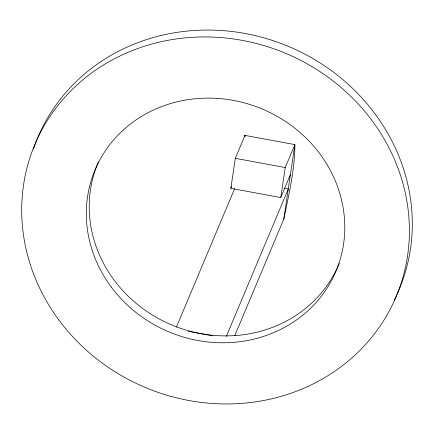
<?xml version="1.0" encoding="UTF-8"?>
<svg xmlns="http://www.w3.org/2000/svg" width="434" height="434" viewBox="0 0 434 434"><rect width="100%" height="100%" fill="white"/><g stroke="black" fill="none" stroke-linecap="round" stroke-linejoin="round"><path stroke-width="0.65" d="M244.955 136.737L244.955 135.381L294.876 144.603C294.86 169.802 288.827 194.481 283.809 219.024L234.74 335.748M290.411 174.614L280.765 197.562L230.845 188.34L235.309 158.329L244.955 135.381L244.754 136.721M280.765 197.562L285.225 167.557L294.876 144.603L283.809 219.024M230.845 188.34L231.626 186.479M176.426 327.1L234.68 188.53M226.347 336.328L288.268 189.018L284.275 188.28M235.309 158.329L285.225 167.557M188.285 331.31L212.91 335.862M33.413 149.117A196 181.211 22.8 0 1 288.333 46.362A196 181.211 22.8 0 1 394.256 300.068M339.225 263.416A130.667 120.809 22.8 0 1 171.479 324.86A130.667 120.809 22.8 0 1 98.442 161.86M111.12 286.858A130.667 120.809 22.8 0 0 333.697 276.214A130.667 120.809 22.8 0 0 201.843 98.258A130.667 120.809 22.8 0 0 111.12 286.858M58.899 320.064A196 181.211 22.8 0 0 392.77 304.098A196 181.211 22.8 0 0 194.985 37.167A196 181.211 22.8 0 0 58.899 320.064"/></g></svg>
